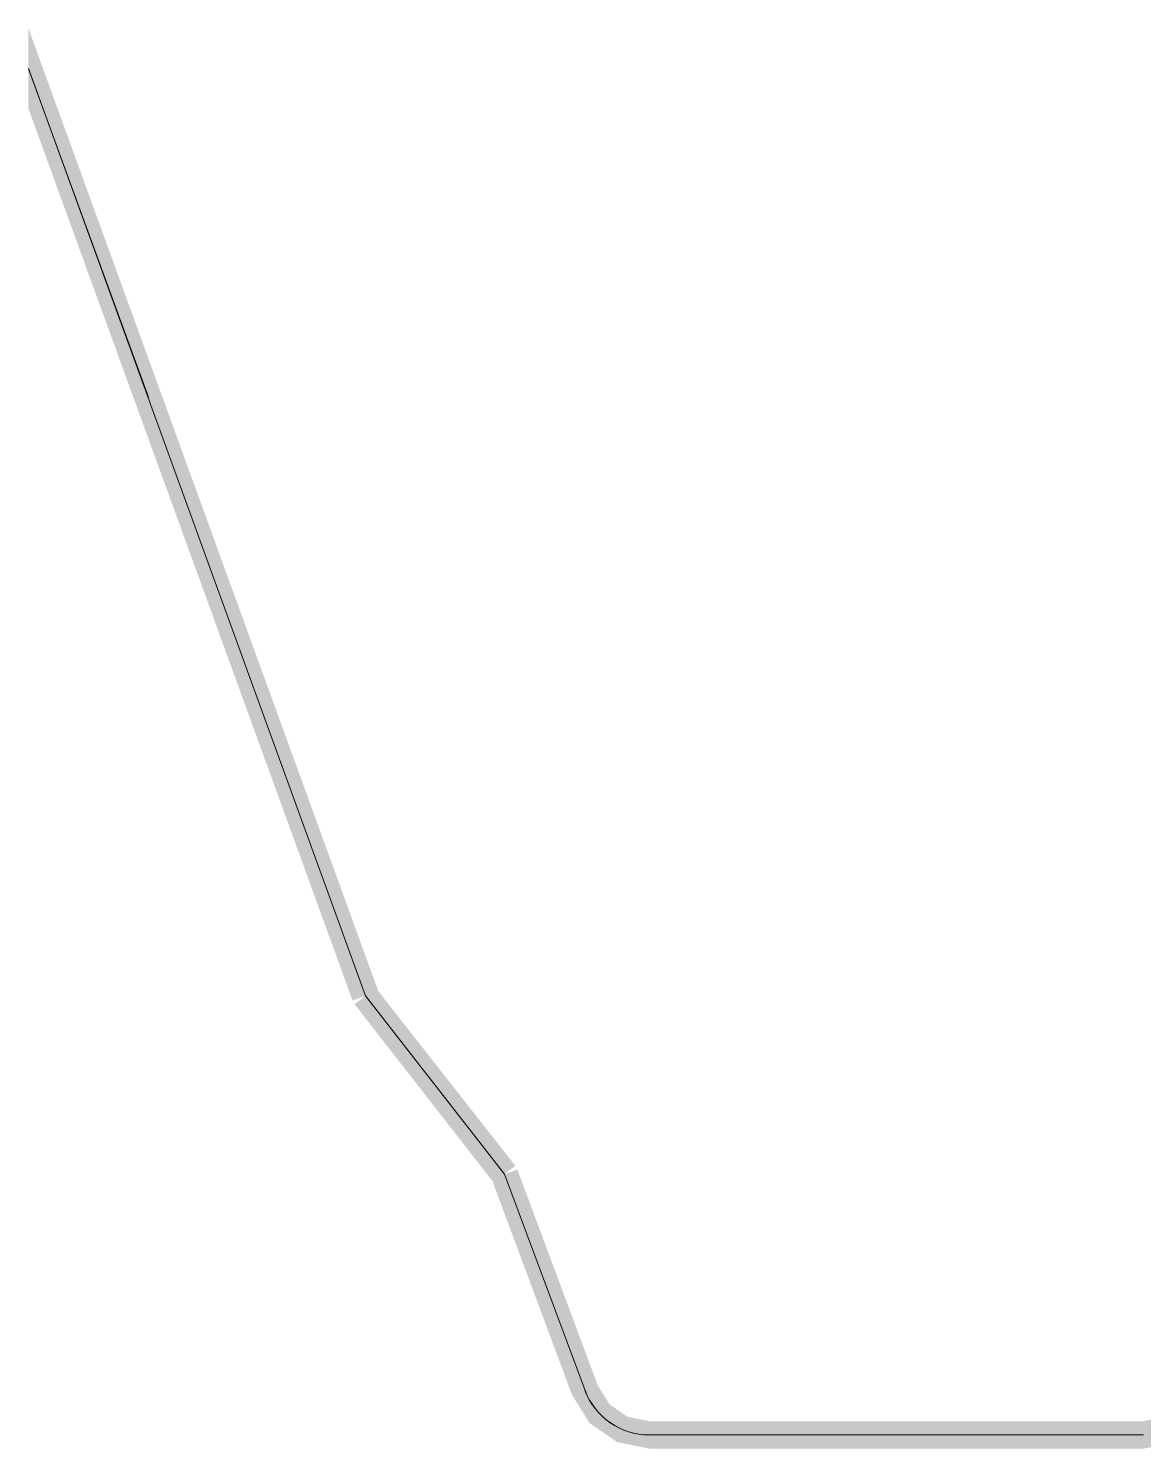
# Model space of a CAD drawing. Header units: millimetres. Extents: x 2927 to 18500, y -7154 to 6447.
# Drawn here: x 14297.5 to 14378.9, y 960.3 to 1063.8 of the extents above; entities that cross this region are included whole.
import ezdxf

# ---------------------------------------------------------------- set-up
doc = ezdxf.new("R2010")
doc.units = ezdxf.units.MM
doc.layers.add('A-DETL', color=90, linetype='Continuous', lineweight=13)
doc.layers.add('A-DETL-GENF', color=92, linetype='Continuous', lineweight=18)

msp = doc.modelspace()

# ---------------------------------------------------------------- hatches: boundary and pattern name
at = {"layer": 'A-DETL-GENF'}
for points in [[(14321.17, 992.92), (14323.05, 993.6), (14297.53, 1063.78), (14297.53, 1057.93)], [(14331.46, 979.65), (14333.04, 980.88), (14323.05, 993.6), (14322.11, 993.26), (14321.32, 992.65), (14323.05, 990.43)], [(14337.18, 964.17), (14339.06, 964.86), (14333.19, 980.61), (14332.25, 980.26), (14331.46, 979.65), (14331.41, 979.65), (14337.18, 964.17)], [(14338.46, 962.12), (14339.91, 963.5), (14339.06, 964.86), (14337.18, 964.17)], [(14340.45, 960.74), (14341.23, 962.58), (14339.91, 963.5), (14338.46, 962.12), (14339.91, 961.12)], [(14342.81, 960.26), (14342.81, 962.26), (14341.23, 962.58), (14340.45, 960.74), (14341.23, 960.58)], [(14360.83, 960.26), (14360.83, 962.26), (14342.81, 962.26), (14342.81, 960.26)], [(14378.87, 960.26), (14378.87, 962.26), (14360.83, 962.26), (14360.83, 960.26)], [(14378.87, 960.26), (14381.23, 960.75), (14380.44, 962.59), (14378.87, 962.26)]]:
    msp.add_hatch(color=7, dxfattribs=at).paths.add_polyline_path(points)

# ---------------------------------------------------------------- linework, layer by layer
at = {"layer": 'A-DETL'}
for p, q in [((14322.11, 993.26), (14297.53, 1060.85)), ((14297.53, 1060.84), (14306.28, 1036.9)), ((14332.25, 980.26), (14322.11, 993.26)), ((14338.13, 964.49), (14332.25, 980.26)), ((14342.82, 961.26), (14360.83, 961.26)), ((14360.83, 961.26), (14378.87, 961.26))]:
    msp.add_line(p, q, dxfattribs=at)
for centre, start, end in [((14342.8, 966.26), 200.445, 270.075), ((14342.81, 966.26), 200.7879, 270.137)]:
    msp.add_arc(centre, 5, start, end, dxfattribs=at)

doc.saveas('drawing.dxf')
